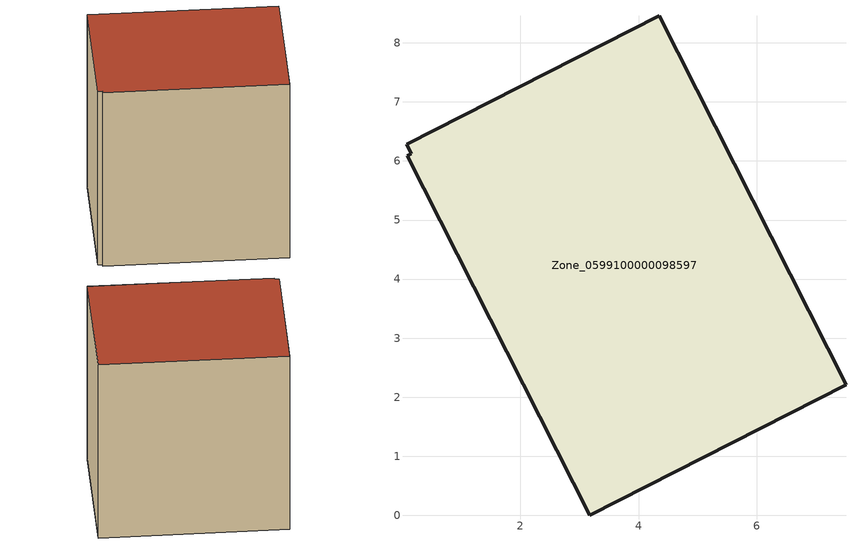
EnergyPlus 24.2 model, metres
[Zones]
Zone_0599100000098597
 floor ground (C_G): 0.07,6.29 4.35,8.46 7.51,2.21 3.17,0 0.08,6.09 0.15,6.12 z0
 wall outside (C_F): 7.51,2.21 4.35,8.46 0.07,6.29 0.15,6.12 0.08,6.09 3.17,0 7.51,2.21 z0:7.81
 roof outside (C_R): 4.35,8.46 0.07,6.29 0.15,6.12 0.08,6.09 3.17,0 7.51,2.21 z7.81
[BUILDING]
Pand.0599100000098597: North Axis=0; Terrain=City; Loads Convergence Tolerance Value=0.04; Temperature Convergence Tolerance Value=0.4; Solar Distribution=FullExterior; Maximum Number of Warmup Days=25; Minimum Number of Warmup Days=1
[Site:Location]
Rotterdam.The.Hague.AP_ZH_NLD Design_Conditions: Latitude=51.96; Longitude=4.45; Time Zone=1; Elevation=-4.5
[SITE:GROUNDTEMPERATURE:BUILDINGSURFACE]
18, 18, 18, 18, 18, 18, 18, 18, 18, 18, 18, 18
[MATERIAL] Thermal Absorptance=0.9; Solar Absorptance=0.7; Visible Absorptance=0.7
Name | Roughness | Thickness | Conductivity | Density | Specific Heat
G.TI.1946 | MediumSmooth | 0.15 | 1 | 540 | 1210
F.TI.1946 | Rough | 0.3 | 0.857143 | 1920 | 840
R.TI.1946 | MediumRough | 0.2 | 0.1 | 1500 | 1000
[CONSTRUCTION]
C_G: G.TI.1946
C_F: F.TI.1946
C_R: R.TI.1946
[ZONE]
Zone_0599100000098597: Type=1; Multiplier=1; Ceiling Height=Autocalculate; Volume=Autocalculate; Floor Area=autocalculate; Part of Total Floor Area=Yes
[ZONEINFILTRATION:DESIGNFLOWRATE]
Infil_Zone_0599100000098597: Zone or ZoneList or Space or SpaceList=Zone_0599100000098597; Schedule=AlwaysOn; Design Flow Rate Calculation Method=Flow/Area; Flow Rate per Floor Area=0.003; Constant Term Coefficient=1; Temperature Term Coefficient=0; Velocity Term Coefficient=0; Velocity Squared Term Coefficient=0
[HVACTEMPLATE:ZONE:IDEALLOADSAIRSYSTEM]
Zone_0599100000098597: Maximum Heating Supply Air Temperature=50; Minimum Cooling Supply Air Temperature=13; Maximum Heating Supply Air Humidity Ratio=0.0156; Minimum Cooling Supply Air Humidity Ratio=0.0077; Heating Limit=NoLimit; Cooling Limit=NoLimit; Dehumidification Control Type=ConstantSensibleHeatRatio; Cooling Sensible Heat Ratio=0.7; Dehumidification Setpoint=60; Humidification Control Type=None; Humidification Setpoint=30; Outdoor Air Method=None; Outdoor Air Flow Rate per Person=0.00944; Outdoor Air Flow Rate per Zone Floor Area=0; Outdoor Air Flow Rate per Zone=0; Demand Controlled Ventilation Type=None; Outdoor Air Economizer Type=NoEconomizer; Heat Recovery Type=None; Sensible Heat Recovery Effectiveness=0.7; Latent Heat Recovery Effectiveness=0.65
[ZONECONTROL:THERMOSTAT]
ThermostatControl_Zone_0599100000098597: Zone or ZoneList=Zone_0599100000098597; Control Type Schedule=DualSetpointControlType; Control 1=Thermostat_Zone_0599100000098597; Temperature Difference Between Cutout And Setpoint=0
[THERMOSTATSETPOINT:DUALSETPOINT]
Thermostat_Zone_0599100000098597: Heating Setpoint Temperature Schedule=HeatingSetpoint_Zone_0599100000098597; Cooling Setpoint Temperature Schedule=CoolingSetpoint_Zone_0599100000098597
[SCHEDULE:COMPACT]
HeatingSetpoint_Zone_0599100000098597: Through: 12/31, For: AllDays, Until: 24:00, 21
CoolingSetpoint_Zone_0599100000098597: Through: 12/31, For: AllDays, Until: 24:00, 24
DualSetpointControlType: Through: 12/31, For: AllDays, Until: 24:00, 4
AlwaysOn: Through: 12/31, For: AllDays, Until: 24:00, 1
